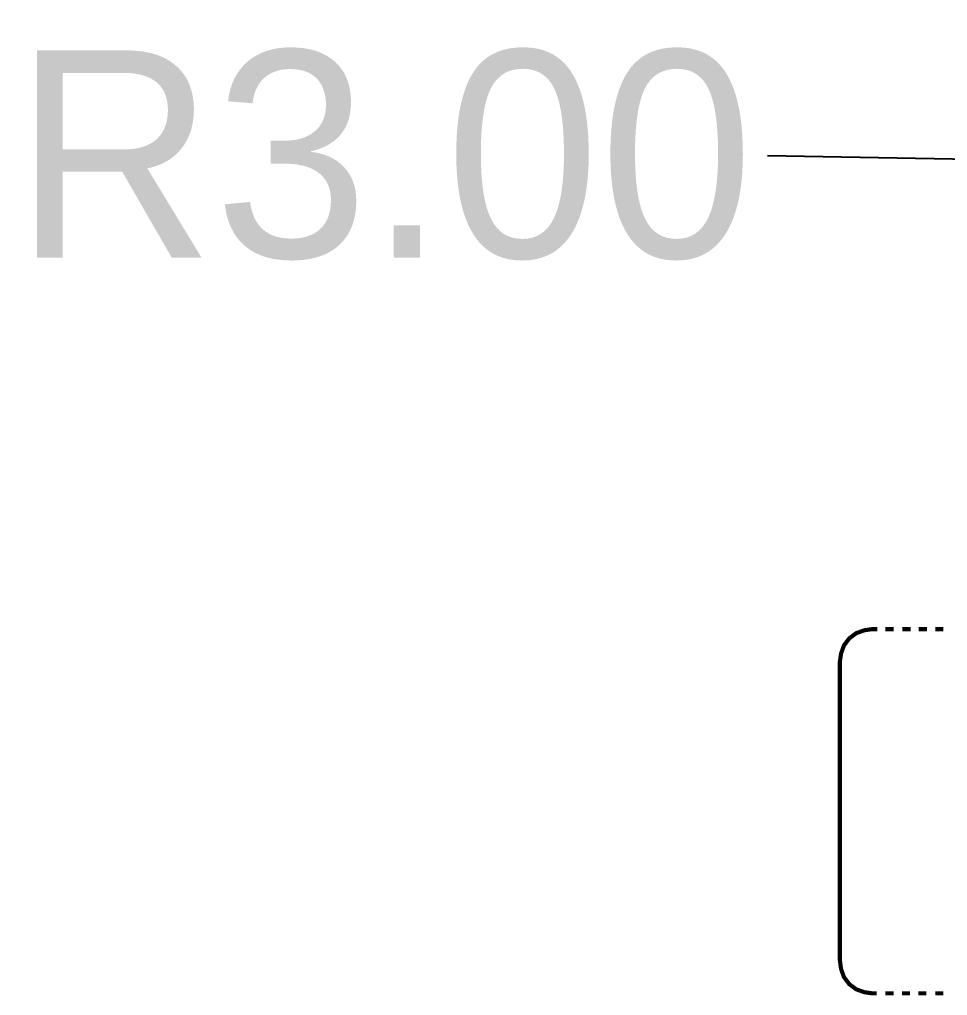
# Model space of a CAD drawing. Extents: x -114 to 119, y -60 to 69.
# Drawn here: x -113.05 to -90.66, y 25.73 to 49.28 of the extents above; entities that cross this region are included whole.
import ezdxf

# ---------------------------------------------------------------- set-up
doc = ezdxf.new("R2010")
doc.units = 0
doc.header["$MEASUREMENT"] = 0
doc.layers.get('0').update_dxf_attribs({"linetype": 'CONTINUOUS'})
doc.layers.get('Defpoints').update_dxf_attribs({"linetype": 'CONTINUOUS'})
doc.layers.add('ETCH_BOTTOM', color=253, linetype='CONTINUOUS')
doc.dimstyles.get("Standard").update_dxf_attribs({"dimtxt": 5, "dimasz": 0.18, "dimexe": 0.18, "dimexo": 0.0625, "dimgap": 0.09, "dimtad": 0, "dimtih": 1, "dimtoh": 1, "dimzin": 0, "dimdsep": 46, "dimtxsty": 'Standard', "dimcen": 0.09, "dimadec": 0, "dimazin": 0, "dimtfac": 1, "dimtofl": 0, "dimtmove": 0, "dimatfit": 3, "dimfxl": 0, "dimtolj": 1, "dimtzin": 0, "dimarcsym": 0})

# ---------------------------------------------------------------- blocks, each defined once
blk = doc.blocks.new('*D10')
at = {"color": 0, "linetype": 'Continuous', "lineweight": -2, "transparency": 16777216}
for p, q in [((-95, 46), (-89.414, 45.901)), ((-86.235, 45.755), (-86.235, 45.935)), ((-86.325, 45.845), (-86.145, 45.845))]:
    blk.add_line(p, q, dxfattribs=at)
at = {"color": 0, "linetype": 'Continuous', "transparency": 16777216}
blk.add_solid([(-89.414, 45.931), (-89.415, 45.871), (-89.234, 45.898)], dxfattribs=at)
at = {"layer": 'Defpoints', "color": 0, "linetype": 'Continuous', "transparency": 16777216}
for p in [(-89.234, 45.898), (-86.235, 45.845)]:
    blk.add_point(p, dxfattribs=at)
at = {"color": 0, "linetype": 'Continuous', "transparency": 16777216, "insert": (-104.257, 46), "char_height": 5, "attachment_point": 5}
blk.add_mtext('\\A1;R3.00', dxfattribs=at)

msp = doc.modelspace()

# ---------------------------------------------------------------- linework, layer by layer
at = {"layer": 'ETCH_BOTTOM'}
for points in [[(-92.367811, 25.776504, 0.1, 0.1, 0), (-92.466617, 25.776504, 0.1, 0.1, 0), (-92.664102, 25.8048, 0.1, 0.1, 0), (-92.861714, 25.875412, 0.1, 0.1, 0), (-93.031107, 26.002412, 0.1, 0.1, 0), (-93.158107, 26.171804, 0.1, 0.1, 0), (-93.228719, 26.369416, 0.1, 0.1, 0), (-93.256913, 26.5811, 0.1, 0.1, 0), (-93.256913, 33.778596, 0.1, 0.1, 0), (-93.228719, 33.976208, 0.1, 0.1, 0), (-93.158107, 34.173795, 0.1, 0.1, 0), (-93.031107, 34.343213, 0.1, 0.1, 0), (-92.861714, 34.470213, 0.1, 0.1, 0), (-92.664102, 34.540698, 0.1, 0.1, 0), (-92.466617, 34.568994, 0.1, 0.1, 0), (-92.353714, 34.568994, 0.1, 0.1, 0)], [(-92.156102, 34.568994, 0.1, 0.1, 0), (-91.958516, 34.568994, 0.1, 0.1, 0)], [(-91.746807, 34.568994, 0.1, 0.1, 0), (-91.54922, 34.568994, 0.1, 0.1, 0)], [(-91.351608, 34.568994, 0.1, 0.1, 0), (-91.154123, 34.568994, 0.1, 0.1, 0)], [(-90.956511, 34.568994, 0.1, 0.1, 0), (-90.758924, 34.568994, 0.1, 0.1, 0)], [(-91.958516, 25.776504, 0.1, 0.1, 0), (-92.156102, 25.776504, 0.1, 0.1, 0)], [(-91.563317, 25.776504, 0.1, 0.1, 0), (-91.760904, 25.776504, 0.1, 0.1, 0)], [(-91.16822, 25.776504, 0.1, 0.1, 0), (-91.365807, 25.776504, 0.1, 0.1, 0)], [(-90.758924, 25.776504, 0.1, 0.1, 0), (-90.956511, 25.776504, 0.1, 0.1, 0)]]:
    msp.add_lwpolyline(points, format="xyseb", dxfattribs=at)

# ---------------------------------------------------------------- dimensions: what is measured, and where the dimension line sits
at = {"linetype": 'Continuous'}
dim = msp.add_radius_dim(center=(-86.234829, 45.844917), mpoint=(-89.234354, 45.897988), dimstyle='Standard', dxfattribs=at)
dim.commit()
dim.dimension.update_dxf_attribs({"geometry": '*D10', "text_midpoint": (-95, 46), "dimtype": 164})

doc.saveas('drawing.dxf')
